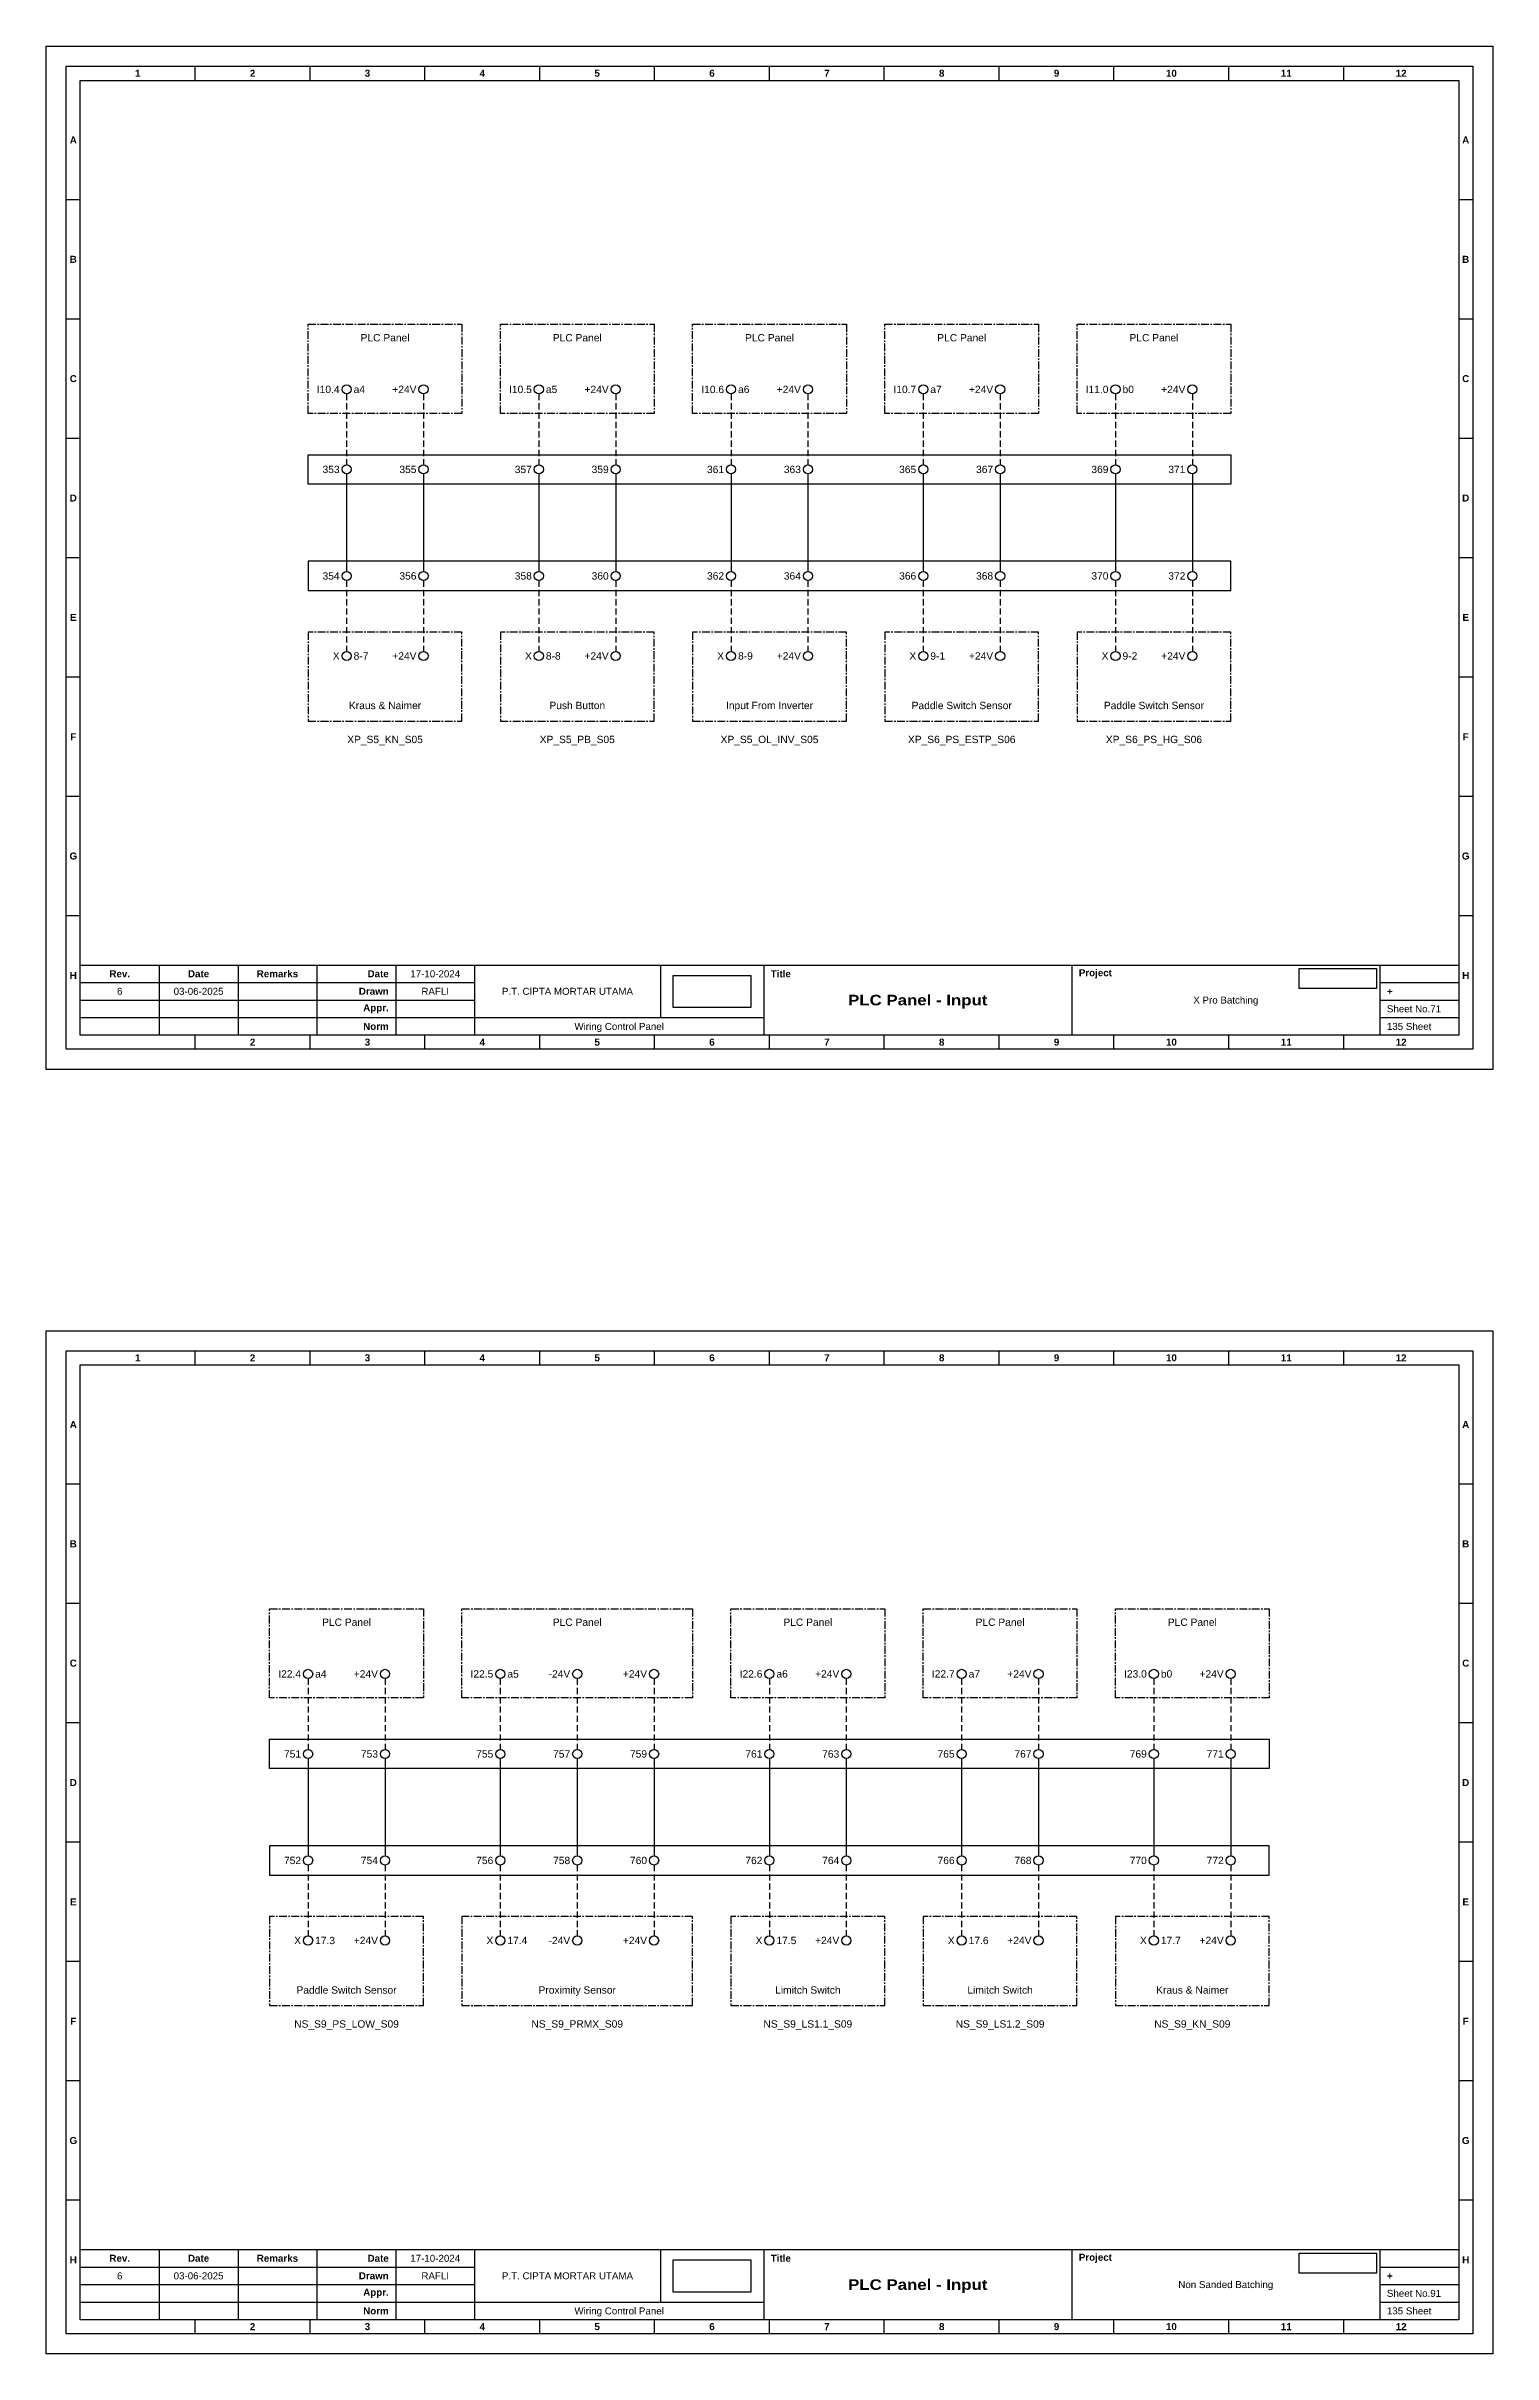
# Model space of a CAD drawing. Header units: millimetres. Extents: x 2277 to 9242, y 1004 to 1739.
# Drawn here: x 3681.3 to 3977.3, y 1003.8 to 1475.9 of the extents above; entities that cross this region are included whole.
import ezdxf
from ezdxf.enums import TextEntityAlignment as Align

# ---------------------------------------------------------------- set-up
doc = ezdxf.new("R2010")
doc.units = ezdxf.units.MM
doc.linetypes.add('CENTER', pattern=[50.8, 31.75, -6.35, 6.35, -6.35])
doc.linetypes.add('HIDDEN', pattern=[9.525, 6.35, -3.175])
doc.styles.add('Bold', font='ariblk.ttf', dxfattribs={"height": 25.4})
doc.styles.get("Standard").update_dxf_attribs({"font": 'arial.ttf'})
picture_1 = doc.add_image_def('image1.png', size_in_pixel=(2048, 847))
picture_2 = doc.add_image_def('image2.png', size_in_pixel=(2092, 542))

# ---------------------------------------------------------------- blocks, each defined once
blk = doc.blocks.new('KOP MU PROJECT')
at = {"color": 6, "ltscale": 50}
for p, q in [((27.74, 184.05), (27.74, 186.66)), ((49.13, 184.05), (49.13, 186.66)), ((70.51, 184.05), (70.51, 186.66)), ((91.89, 184.05), (91.89, 186.66)), ((113.27, 184.05), (113.27, 186.66)), ((134.66, 184.05), (134.66, 186.66)), ((156.04, 184.05), (156.04, 186.66)), ((177.42, 184.05), (177.42, 186.66)), ((198.8, 184.05), (198.8, 186.66)), ((220.19, 184.05), (220.19, 186.66)), ((241.57, 184.05), (241.57, 186.66)), ((6.36, 161.84), (3.75, 161.84)), ((265.59, 161.84), (262.98, 161.84)), ((6.36, 139.63), (3.75, 139.63)), ((265.59, 139.63), (262.98, 139.63)), ((6.36, 117.42), (3.75, 117.42)), ((265.59, 117.42), (262.98, 117.42)), ((6.36, 95.22), (3.75, 95.22)), ((265.59, 95.22), (262.98, 95.22)), ((6.36, 73.01), (3.75, 73.01)), ((265.59, 73.01), (262.98, 73.01)), ((6.36, 50.8), (3.75, 50.8)), ((265.59, 50.8), (262.98, 50.8)), ((6.36, 28.59), (3.75, 28.59)), ((265.59, 28.59), (262.98, 28.59)), ((27.74, 3.75), (27.74, 6.36)), ((49.13, 3.75), (49.13, 6.36)), ((70.51, 3.75), (70.51, 6.36)), ((91.89, 3.75), (91.89, 6.36)), ((113.27, 3.75), (113.27, 6.36)), ((134.66, 3.75), (134.66, 6.36)), ((156.04, 3.75), (156.04, 6.36)), ((177.42, 3.75), (177.42, 6.36)), ((198.8, 3.75), (198.8, 6.36)), ((220.19, 3.75), (220.19, 6.36)), ((241.57, 3.75), (241.57, 6.36))]:
    blk.add_line(p, q, dxfattribs=at)
at = {"ltscale": 50}
for p, q in [((6.36, 19.41), (262.98, 19.41)), ((21.04, 19.41), (21.04, 6.36)), ((35.72, 19.41), (35.72, 6.36)), ((50.41, 19.41), (50.41, 6.36)), ((65.09, 19.41), (65.09, 6.36)), ((79.77, 19.41), (79.77, 6.36)), ((114.35, 19.41), (114.35, 9.62)), ((133.6, 19.41), (133.6, 6.36)), ((190.95, 19.41), (190.95, 6.36)), ((248.3, 19.41), (248.3, 6.36)), ((6.36, 16.15), (79.77, 16.15)), ((6.36, 12.89), (79.77, 12.89)), ((248.3, 16.15), (262.98, 16.15)), ((248.3, 12.89), (262.98, 12.89)), ((6.36, 9.62), (133.6, 9.62)), ((248.3, 9.62), (262.98, 9.62))]:
    blk.add_line(p, q, dxfattribs=at)
at = {"color": 1, "ltscale": 50}
blk.add_lwpolyline([(269.34, 0), (0, 0), (0, 190.41), (269.34, 190.41)], close=True, dxfattribs=at)
at = {"color": 6, "ltscale": 50}
for points in [[(265.59, 3.75), (3.75, 3.75), (3.75, 186.66), (265.59, 186.66)], [(262.98, 6.36), (6.36, 6.36), (6.36, 184.05), (262.98, 184.05)]]:
    blk.add_lwpolyline(points, close=True, dxfattribs=at)
at = {"ltscale": 50, "char_height": 1.305, "attachment_point": 4}
for s, width, heights, insert in [('\\pxqc;{\\fArial|b1|i0|c0|p34;1}', 21.3825, [2.51], (6.36, 185.36)), ('\\pxqc;{\\fArial|b1|i0|c0|p34;2}', 21.3825, [2.51], (27.74, 185.36)), ('\\pxqc;{\\fArial|b1|i0|c0|p34;3}', 21.3825, [2.51], (49.13, 185.36)), ('\\pxqc;{\\fArial|b1|i0|c0|p34;4}', 21.3825, [2.51], (70.51, 185.36)), ('\\pxqc;{\\fArial|b1|i0|c0|p34;5}', 21.3825, [2.51], (91.89, 185.36)), ('\\pxqc;{\\fArial|b1|i0|c0|p34;6}', 21.3825, [2.51], (113.27, 185.36)), ('\\pxqc;{\\fArial|b1|i0|c0|p34;7}', 21.3825, [2.51], (134.66, 185.36)), ('\\pxqc;{\\fArial|b1|i0|c0|p34;8}', 21.3825, [2.51], (156.04, 185.36)), ('\\pxqc;{\\fArial|b1|i0|c0|p34;9}', 21.3825, [2.51], (177.42, 185.36)), ('\\pxqc;{\\fArial|b1|i0|c0|p34;10}', 21.3825, [2.51], (198.8, 185.36)), ('\\pxqc;{\\fArial|b1|i0|c0|p34;11}', 21.3825, [2.51], (220.19, 185.36)), ('\\pxqc;{\\fArial|b1|i0|c0|p34;12}', 21.3825, [2.51], (241.57, 185.36)), ('\\pxqc;{\\fArial|b1|i0|c0|p34;A}', 2.61, [2.51], (3.75, 172.95)), ('\\pxqc;{\\fArial|b1|i0|c0|p34;A}', 2.61, [2.51], (262.98, 172.95)), ('\\pxqc;{\\fArial|b1|i0|c0|p34;B}', 2.61, [2.51], (3.75, 150.74)), ('\\pxqc;{\\fArial|b1|i0|c0|p34;B}', 2.61, [2.51], (262.98, 150.74)), ('\\pxqc;{\\fArial|b1|i0|c0|p34;C}', 2.61, [2.51], (3.75, 128.53)), ('\\pxqc;{\\fArial|b1|i0|c0|p34;C}', 2.61, [2.51], (262.98, 128.53)), ('\\pxqc;{\\fArial|b1|i0|c0|p34;D}', 2.61, [2.51], (3.75, 106.32)), ('\\pxqc;{\\fArial|b1|i0|c0|p34;D}', 2.61, [2.51], (262.98, 106.32)), ('\\pxqc;{\\fArial|b1|i0|c0|p34;E}', 2.61, [2.51], (3.75, 84.11)), ('\\pxqc;{\\fArial|b1|i0|c0|p34;E}', 2.61, [2.51], (262.98, 84.11)), ('\\pxqc;{\\fArial|b1|i0|c0|p34;F}', 2.61, [2.51], (3.75, 61.9)), ('\\pxqc;{\\fArial|b1|i0|c0|p34;F}', 2.61, [2.51], (262.98, 61.9)), ('\\pxqc;{\\fArial|b1|i0|c0|p34;G}', 2.61, [2.51], (3.75, 39.69)), ('\\pxqc;{\\fArial|b1|i0|c0|p34;G}', 2.61, [2.51], (262.98, 39.69)), ('\\pxqc;{\\fArial|b1|i0|c0|p34;H}', 2.61, [2.51], (3.75, 17.47)), ('\\pxqc;{\\fArial|b1|i0|c0|p34;Rev.}', 14.6811, [2.88], (6.36, 17.78)), ('\\pxqc;{\\fArial|b1|i0|c0|p34;Date}', 14.6811, [2.88], (21.04, 17.78)), ('\\pxqc;{\\fArial|b1|i0|c0|p34;Remarks}', 14.6811, [2.88], (35.72, 17.78)), ('\\pxqr;{\\fArial|b1|i0|c0|p34;Date}', 13.3761, [2.88], (50.41, 17.78)), ('\\pxql;{\\fArial|b1|i0|c0|p34;Title}', 50.2419, [2.88], (134.9, 17.78)), ('\\pxql;{\\fArial|b1|i0|c0|p34;Project}', 50.2419, [2.88], (192.25, 17.78)), ('\\pxqc;{\\fArial|b1|i0|c0|p34;H}', 2.61, [2.51], (262.98, 17.47)), ('\\pxqr;{\\fArial|b1|i0|c0|p34;Drawn}', 13.3761, [2.88], (50.41, 14.52)), ('\\pxql;{\\fArial|b1|i0|c0|p34;+}', 14.6811, [2.88], (249.61, 14.52)), ('\\pxqr;{\\fArial|b1|i0|c0|p34;Appr.}', 13.3761, [2.88], (50.41, 11.26)), ('\\pxqr;{\\fArial|b1|i0|c0|p34;Norm}', 13.3761, [2.88], (50.41, 7.99)), ('\\pxqc;{\\fArial|b1|i0|c0|p34;2}', 21.3825, [2.51], (27.74, 5.06)), ('\\pxqc;{\\fArial|b1|i0|c0|p34;3}', 21.3825, [2.51], (49.13, 5.06)), ('\\pxqc;{\\fArial|b1|i0|c0|p34;4}', 21.3825, [2.51], (70.51, 5.06)), ('\\pxqc;{\\fArial|b1|i0|c0|p34;5}', 21.3825, [2.51], (91.89, 5.06)), ('\\pxqc;{\\fArial|b1|i0|c0|p34;6}', 21.3825, [2.51], (113.27, 5.06)), ('\\pxqc;{\\fArial|b1|i0|c0|p34;7}', 21.3825, [2.51], (134.66, 5.06)), ('\\pxqc;{\\fArial|b1|i0|c0|p34;8}', 21.3825, [2.51], (156.04, 5.06)), ('\\pxqc;{\\fArial|b1|i0|c0|p34;9}', 21.3825, [2.51], (177.42, 5.06)), ('\\pxqc;{\\fArial|b1|i0|c0|p34;10}', 21.3825, [2.51], (198.8, 5.06)), ('\\pxqc;{\\fArial|b1|i0|c0|p34;11}', 21.3825, [2.51], (220.19, 5.06)), ('\\pxqc;{\\fArial|b1|i0|c0|p34;12}', 21.3825, [2.51], (241.57, 5.06))]:
    blk.add_mtext_dynamic_manual_height_columns(s, width=width, gutter_width=0.0326, heights=heights, dxfattribs=dict(at, insert=insert))
at = {"ltscale": 50}
for tag, p in [('DATECREATED', (72.43, 17.78)), ('REV', (13.7, 14.52)), ('REVDATE', (28.38, 14.52)), ('REMARKS', (43.06, 14.52)), ('DRAWN', (72.43, 14.52)), ('COMPANY', (97.06, 14.52)), ('PROJECT', (219.62, 12.89)), ('NORM', (72.43, 7.99)), ('APPR', (72.43, 11.26)), ('DRAWINGCATEGORY', (106.68, 7.99)), ('DESCRIPTION', (162.27, 10.03))]:
    blk.add_attdef(tag, text='', height=1.3, dxfattribs=at).set_placement(p, align=Align.MIDDLE_CENTER)
at = {"ltscale": 50, "style": 'Bold'}
blk.add_attdef('TITLE', text='', height=1.96, dxfattribs=at).set_placement((162.27, 12.89), align=Align.MIDDLE_CENTER)
at = {"ltscale": 50}
for tag, p in [('TOTALSHEET', (249.61, 7.99)), ('SHEETNUMBER', (249.61, 11.26))]:
    blk.add_attdef(tag, text='', height=1.3, dxfattribs=at).set_placement(p, align=Align.MIDDLE_LEFT)
image = blk.add_image(picture_1, insert=(116.72, 11.48), size_in_units=(14.5, 6), dxfattribs=at)
image.dxf.flags = 15
image = blk.add_image(picture_2, insert=(233.29, 15.04), size_in_units=(14.36, 3.72), dxfattribs=at)
image.dxf.flags = 15

msp = doc.modelspace()

# ---------------------------------------------------------------- linework, layer by layer
at = {"linetype": 'HIDDEN', "ltscale": 0.2}
for p, q in [((3742.76, 1404.75), (3742.76, 1390.25)), ((3758.49, 1404.75), (3758.49, 1390.25)), ((3782.09, 1404.75), (3782.09, 1390.25)), ((3797.83, 1404.75), (3797.83, 1390.25)), ((3821.43, 1404.75), (3821.43, 1390.25)), ((3837.17, 1404.75), (3837.17, 1390.25)), ((3860.77, 1404.75), (3860.77, 1390.25)), ((3876.51, 1404.75), (3876.51, 1390.25)), ((3900.11, 1404.75), (3900.11, 1390.25)), ((3915.85, 1404.75), (3915.85, 1390.25)), ((3742.76, 1366.59), (3742.76, 1352.09)), ((3758.49, 1366.59), (3758.49, 1352.09)), ((3782.09, 1366.59), (3782.09, 1352.09)), ((3797.83, 1366.59), (3797.83, 1352.09)), ((3821.43, 1366.59), (3821.43, 1352.09)), ((3837.17, 1366.59), (3837.17, 1352.09)), ((3860.77, 1366.59), (3860.77, 1352.09)), ((3876.51, 1366.59), (3876.51, 1352.09)), ((3900.11, 1366.59), (3900.11, 1352.09)), ((3915.85, 1366.59), (3915.85, 1352.09)), ((3734.87, 1141.97), (3734.87, 1127.48)), ((3750.61, 1141.97), (3750.61, 1127.48)), ((3774.21, 1141.97), (3774.21, 1127.48)), ((3789.95, 1141.97), (3789.95, 1127.48)), ((3805.68, 1141.97), (3805.68, 1127.48)), ((3829.28, 1141.97), (3829.28, 1127.48)), ((3845.02, 1141.97), (3845.02, 1127.48)), ((3868.62, 1141.97), (3868.62, 1127.48)), ((3884.36, 1141.97), (3884.36, 1127.48)), ((3907.96, 1141.97), (3907.96, 1127.48)), ((3923.7, 1141.97), (3923.7, 1127.48)), ((3734.87, 1103.81), (3734.87, 1089.32)), ((3750.61, 1103.81), (3750.61, 1089.32)), ((3774.21, 1103.81), (3774.21, 1089.32)), ((3789.95, 1103.81), (3789.95, 1089.32)), ((3805.68, 1103.81), (3805.68, 1089.32)), ((3829.28, 1103.81), (3829.28, 1089.32)), ((3845.02, 1103.81), (3845.02, 1089.32)), ((3868.62, 1103.81), (3868.62, 1089.32)), ((3884.36, 1103.81), (3884.36, 1089.32)), ((3907.96, 1103.81), (3907.96, 1089.32)), ((3923.7, 1103.81), (3923.7, 1089.32))]:
    msp.add_line(p, q, dxfattribs=at)
at = {"ltscale": 0.2}
for p, q in [((3742.76, 1388.38), (3742.76, 1368.46)), ((3758.49, 1388.38), (3758.49, 1368.46)), ((3782.09, 1388.38), (3782.09, 1368.46)), ((3797.83, 1388.38), (3797.83, 1368.46)), ((3821.43, 1388.38), (3821.43, 1368.46)), ((3837.17, 1388.38), (3837.17, 1368.46)), ((3860.77, 1388.38), (3860.77, 1368.46)), ((3876.51, 1388.38), (3876.51, 1368.46)), ((3900.11, 1388.38), (3900.11, 1368.46)), ((3915.85, 1388.38), (3915.85, 1368.46)), ((3734.87, 1125.6), (3734.87, 1105.69)), ((3750.61, 1125.6), (3750.61, 1105.69)), ((3774.21, 1125.6), (3774.21, 1105.69)), ((3789.95, 1125.6), (3789.95, 1105.69)), ((3805.68, 1125.6), (3805.68, 1105.69)), ((3829.28, 1125.6), (3829.28, 1105.69)), ((3845.02, 1125.6), (3845.02, 1105.69)), ((3868.62, 1125.6), (3868.62, 1105.69)), ((3884.36, 1125.6), (3884.36, 1105.69)), ((3907.96, 1125.6), (3907.96, 1105.69)), ((3923.7, 1125.6), (3923.7, 1105.69))]:
    msp.add_line(p, q, dxfattribs=at)
at = {"linetype": 'CENTER', "ltscale": 0.05}
for points in [[(3734.89, 1419.01), (3766.36, 1419.01), (3766.36, 1400.79), (3734.89, 1400.79)], [(3774.23, 1419.01), (3805.7, 1419.01), (3805.7, 1400.79), (3774.23, 1400.79)], [(3813.57, 1419.01), (3845.04, 1419.01), (3845.04, 1400.79), (3813.57, 1400.79)], [(3852.9, 1419.01), (3884.38, 1419.01), (3884.38, 1400.79), (3852.9, 1400.79)], [(3892.24, 1419.01), (3923.71, 1419.01), (3923.71, 1400.79), (3892.24, 1400.79)], [(3734.89, 1337.83), (3766.36, 1337.83), (3766.36, 1356.05), (3734.89, 1356.05)], [(3774.23, 1337.83), (3805.7, 1337.83), (3805.7, 1356.05), (3774.23, 1356.05)], [(3813.57, 1337.83), (3845.04, 1337.83), (3845.04, 1356.05), (3813.57, 1356.05)], [(3852.9, 1337.83), (3884.38, 1337.83), (3884.38, 1356.05), (3852.9, 1356.05)], [(3892.24, 1337.83), (3923.71, 1337.83), (3923.71, 1356.05), (3892.24, 1356.05)], [(3727, 1156.24), (3758.47, 1156.24), (3758.47, 1138.01), (3727, 1138.01)], [(3766.34, 1156.24), (3813.55, 1156.24), (3813.55, 1138.01), (3766.34, 1138.01)], [(3821.42, 1156.24), (3852.89, 1156.24), (3852.89, 1138.01), (3821.42, 1138.01)], [(3860.76, 1156.24), (3892.23, 1156.24), (3892.23, 1138.01), (3860.76, 1138.01)], [(3900.09, 1156.24), (3931.57, 1156.24), (3931.57, 1138.01), (3900.09, 1138.01)], [(3727, 1075.05), (3758.47, 1075.05), (3758.47, 1093.28), (3727, 1093.28)], [(3766.34, 1075.05), (3813.55, 1075.05), (3813.55, 1093.28), (3766.34, 1093.28)], [(3821.42, 1075.05), (3852.89, 1075.05), (3852.89, 1093.28), (3821.42, 1093.28)], [(3860.76, 1075.05), (3892.23, 1075.05), (3892.23, 1093.28), (3860.76, 1093.28)], [(3900.09, 1075.05), (3931.57, 1075.05), (3931.57, 1093.28), (3900.09, 1093.28)]]:
    msp.add_lwpolyline(points, close=True, dxfattribs=at)
at = {"ltscale": 0.05}
for points in [[(3734.89, 1392.32), (3923.71, 1392.32), (3923.71, 1386.31), (3734.89, 1386.31)], [(3734.89, 1364.52), (3923.71, 1364.52), (3923.71, 1370.53), (3734.89, 1370.53)], [(3727, 1129.55), (3931.57, 1129.55), (3931.57, 1123.54), (3727, 1123.54)], [(3727, 1101.74), (3931.57, 1101.74), (3931.57, 1107.76), (3727, 1107.76)]]:
    msp.add_lwpolyline(points, close=True, dxfattribs=at)
for centre in [(3742.76, 1405.69), (3758.49, 1405.69), (3782.09, 1405.69), (3797.83, 1405.69), (3821.43, 1405.69), (3837.17, 1405.69), (3860.77, 1405.69), (3876.51, 1405.69), (3900.11, 1405.69), (3915.85, 1405.69), (3742.76, 1389.32), (3758.49, 1389.32), (3782.09, 1389.32), (3797.83, 1389.32), (3821.43, 1389.32), (3837.17, 1389.32), (3860.77, 1389.32), (3876.51, 1389.32), (3900.11, 1389.32), (3915.85, 1389.32), (3742.76, 1367.53), (3758.49, 1367.53), (3782.09, 1367.53), (3797.83, 1367.53), (3821.43, 1367.53), (3837.17, 1367.53), (3860.77, 1367.53), (3876.51, 1367.53), (3900.11, 1367.53), (3915.85, 1367.53), (3742.76, 1351.16), (3758.49, 1351.16), (3782.09, 1351.16), (3797.83, 1351.16), (3821.43, 1351.16), (3837.17, 1351.16), (3860.77, 1351.16), (3876.51, 1351.16), (3900.11, 1351.16), (3915.85, 1351.16), (3734.87, 1142.91), (3750.61, 1142.91), (3774.21, 1142.91), (3789.95, 1142.91), (3805.68, 1142.91), (3829.28, 1142.91), (3845.02, 1142.91), (3868.62, 1142.91), (3884.36, 1142.91), (3907.96, 1142.91), (3923.7, 1142.91), (3734.87, 1126.54), (3750.61, 1126.54), (3774.21, 1126.54), (3789.95, 1126.54), (3805.68, 1126.54), (3829.28, 1126.54), (3845.02, 1126.54), (3868.62, 1126.54), (3884.36, 1126.54), (3907.96, 1126.54), (3923.7, 1126.54), (3734.87, 1104.75), (3750.61, 1104.75), (3774.21, 1104.75), (3789.95, 1104.75), (3805.68, 1104.75), (3829.28, 1104.75), (3845.02, 1104.75), (3868.62, 1104.75), (3884.36, 1104.75), (3907.96, 1104.75), (3923.7, 1104.75), (3734.87, 1088.38), (3750.61, 1088.38), (3774.21, 1088.38), (3789.95, 1088.38), (3805.68, 1088.38), (3829.28, 1088.38), (3845.02, 1088.38), (3868.62, 1088.38), (3884.36, 1088.38), (3907.96, 1088.38), (3923.7, 1088.38)]:
    msp.add_circle(centre, 0.938)

# ---------------------------------------------------------------- block references
at = {"xscale": 1.099296583304004, "yscale": 1.099296583304004, "zscale": 1.099296583304004}
for p, values in [((3681.26, 1266.59), {'TITLE': 'PLC Panel - Input', 'PROJECT': 'X Pro Batching', 'COMPANY': 'P.T. CIPTA MORTAR UTAMA', 'DRAWINGCATEGORY': 'Wiring Control Panel', 'DRAWN': 'RAFLI', 'DATECREATED': '17-10-2024', 'REVDATE': '03-06-2025', 'REV': '6', 'SHEETNUMBER': 'Sheet No.71', 'TOTALSHEET': '135 Sheet'}), ((3681.26, 1003.81), {'TITLE': 'PLC Panel - Input', 'PROJECT': 'Non Sanded Batching', 'COMPANY': 'P.T. CIPTA MORTAR UTAMA', 'DRAWINGCATEGORY': 'Wiring Control Panel', 'DRAWN': 'RAFLI', 'DATECREATED': '17-10-2024', 'REVDATE': '03-06-2025', 'REV': '6', 'SHEETNUMBER': 'Sheet No.91', 'TOTALSHEET': '135 Sheet'})]:
    msp.add_blockref('KOP MU PROJECT', p, dxfattribs=at).add_auto_attribs(values)

# ---------------------------------------------------------------- texts
for s, p in [('PLC Panel', (3750.62, 1417.01)), ('PLC Panel', (3789.96, 1417.01)), ('PLC Panel', (3829.3, 1417.01)), ('PLC Panel', (3868.64, 1417.01)), ('PLC Panel', (3907.98, 1417.01)), ('XP_S5_KN_S05', (3750.62, 1334.83)), ('XP_S5_PB_S05', (3789.96, 1334.83)), ('XP_S5_OL_INV_S05', (3829.3, 1334.83)), ('XP_S6_PS_ESTP_S06', (3868.64, 1334.83)), ('XP_S6_PS_HG_S06', (3907.98, 1334.83)), ('PLC Panel', (3742.74, 1154.24)), ('PLC Panel', (3789.95, 1154.24)), ('PLC Panel', (3837.15, 1154.24)), ('PLC Panel', (3876.49, 1154.24)), ('PLC Panel', (3915.83, 1154.24)), ('NS_S9_PS_LOW_S09', (3742.74, 1072.05)), ('NS_S9_PRMX_S09', (3789.95, 1072.05)), ('NS_S9_LS1.1_S09', (3837.15, 1072.05)), ('NS_S9_LS1.2_S09', (3876.49, 1072.05)), ('NS_S9_KN_S09', (3915.83, 1072.05))]:
    msp.add_text(s, height=1.5).set_placement(p, align=Align.TOP_CENTER)
for s, p in [('I10.4', (3741.32, 1405.69)), ('+24V', (3757.05, 1405.69)), ('I10.5', (3780.66, 1405.69)), ('+24V', (3796.39, 1405.69)), ('I10.6', (3820, 1405.69)), ('+24V', (3835.73, 1405.69)), ('I10.7', (3859.33, 1405.69)), ('+24V', (3875.07, 1405.69)), ('I11.0', (3898.67, 1405.69)), ('+24V', (3914.41, 1405.69)), ('353', (3741.32, 1389.32)), ('355', (3757.05, 1389.32)), ('357', (3780.66, 1389.32)), ('359', (3796.39, 1389.32)), ('361', (3820, 1389.32)), ('363', (3835.73, 1389.32)), ('365', (3859.33, 1389.32)), ('367', (3875.07, 1389.32)), ('369', (3898.67, 1389.32)), ('371', (3914.41, 1389.32)), ('354', (3741.32, 1367.53)), ('356', (3757.05, 1367.53)), ('358', (3780.66, 1367.53)), ('360', (3796.39, 1367.53)), ('362', (3820, 1367.53)), ('364', (3835.73, 1367.53)), ('366', (3859.33, 1367.53)), ('368', (3875.07, 1367.53)), ('370', (3898.67, 1367.53)), ('372', (3914.41, 1367.53)), ('X', (3741.32, 1351.16)), ('+24V', (3757.05, 1351.16)), ('X', (3780.66, 1351.16)), ('+24V', (3796.39, 1351.16)), ('X', (3820, 1351.16)), ('+24V', (3835.73, 1351.16)), ('X', (3859.33, 1351.16)), ('+24V', (3875.07, 1351.16)), ('X', (3898.67, 1351.16)), ('+24V', (3914.41, 1351.16)), ('I22.4', (3733.43, 1142.91)), ('+24V', (3749.17, 1142.91)), ('I22.5', (3772.77, 1142.91)), ('-24V', (3788.51, 1142.91)), ('+24V', (3804.24, 1142.91)), ('I22.6', (3827.85, 1142.91)), ('+24V', (3843.58, 1142.91)), ('I22.7', (3867.19, 1142.91)), ('+24V', (3882.92, 1142.91)), ('I23.0', (3906.52, 1142.91)), ('+24V', (3922.26, 1142.91)), ('751', (3733.43, 1126.54)), ('753', (3749.17, 1126.54)), ('755', (3772.77, 1126.54)), ('757', (3788.51, 1126.54)), ('759', (3804.24, 1126.54)), ('761', (3827.85, 1126.54)), ('763', (3843.58, 1126.54)), ('765', (3867.19, 1126.54)), ('767', (3882.92, 1126.54)), ('769', (3906.52, 1126.54)), ('771', (3922.26, 1126.54)), ('752', (3733.43, 1104.75)), ('754', (3749.17, 1104.75)), ('756', (3772.77, 1104.75)), ('758', (3788.51, 1104.75)), ('760', (3804.24, 1104.75)), ('762', (3827.85, 1104.75)), ('764', (3843.58, 1104.75)), ('766', (3867.19, 1104.75)), ('768', (3882.92, 1104.75)), ('770', (3906.52, 1104.75)), ('772', (3922.26, 1104.75)), ('X', (3733.43, 1088.38)), ('+24V', (3749.17, 1088.38)), ('X', (3772.77, 1088.38)), ('-24V', (3788.51, 1088.38)), ('+24V', (3804.24, 1088.38)), ('X', (3827.85, 1088.38)), ('+24V', (3843.58, 1088.38)), ('X', (3867.19, 1088.38)), ('+24V', (3882.92, 1088.38)), ('X', (3906.52, 1088.38)), ('+24V', (3922.26, 1088.38))]:
    msp.add_text(s, height=1.5).set_placement(p, align=Align.MIDDLE_RIGHT)
for s, p in [('a4', (3744.19, 1405.69)), ('a5', (3783.53, 1405.69)), ('a6', (3822.87, 1405.69)), ('a7', (3862.21, 1405.69)), ('b0', (3901.55, 1405.69)), ('8-7', (3744.19, 1351.16)), ('8-8', (3783.53, 1351.16)), ('8-9', (3822.87, 1351.16)), ('9-1', (3862.21, 1351.16)), ('9-2', (3901.55, 1351.16)), ('a4', (3736.31, 1142.91)), ('a5', (3775.65, 1142.91)), ('a6', (3830.72, 1142.91)), ('a7', (3870.06, 1142.91)), ('b0', (3909.4, 1142.91)), ('17.3', (3736.31, 1088.38)), ('17.4', (3775.65, 1088.38)), ('17.5', (3830.72, 1088.38)), ('17.6', (3870.06, 1088.38)), ('17.7', (3909.4, 1088.38))]:
    msp.add_text(s, height=1.5).set_placement(p, align=Align.MIDDLE_LEFT)
for s, p in [('Kraus & Naimer', (3750.62, 1339.83)), ('Push Button', (3789.96, 1339.83)), ('Input From Inverter', (3829.3, 1339.83)), ('Paddle Switch Sensor', (3868.64, 1339.83)), ('Paddle Switch Sensor', (3907.98, 1339.83)), ('Paddle Switch Sensor', (3742.74, 1077.05)), ('Proximity Sensor', (3789.95, 1077.05)), ('Limitch Switch', (3837.15, 1077.05)), ('Limitch Switch', (3876.49, 1077.05)), ('Kraus & Naimer', (3915.83, 1077.05))]:
    msp.add_text(s, height=1.5).set_placement(p, align=Align.BOTTOM_CENTER)

doc.saveas('drawing.dxf')
